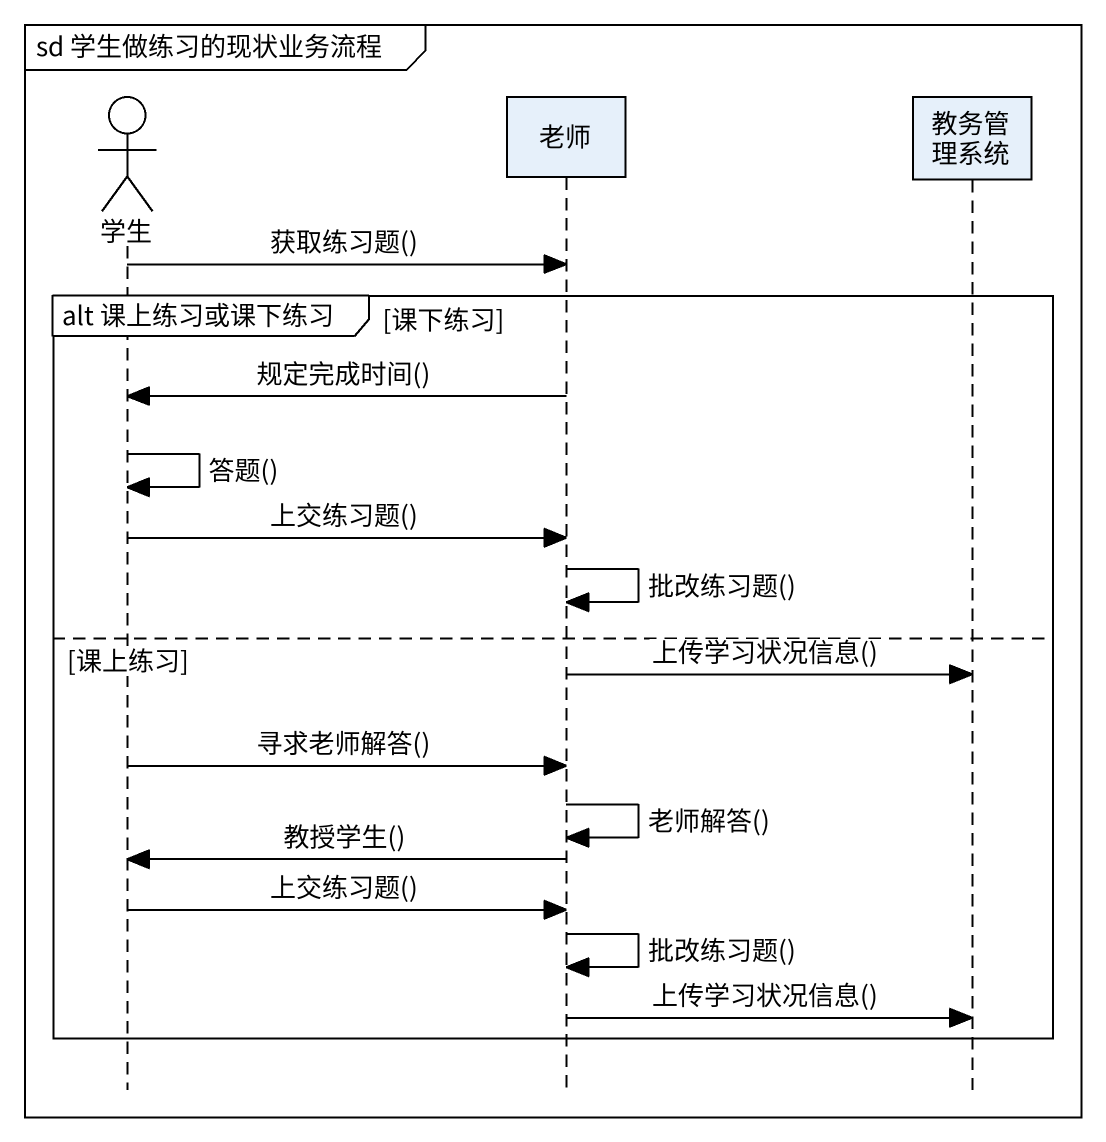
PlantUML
@startuml
mainframe sd 学生做练习的现状业务流程
hide footbox
actor 学生
participant 老师
participant 教务管理系统

学生 -> 老师 : 获取练习题()
group alt 课上练习或课下练习 [课下练习]
  老师 -> 学生 : 规定完成时间()
  学生 -> 学生 : 答题()
  学生 -> 老师 : 上交练习题()
  老师 -> 老师 : 批改练习题()
else 课上练习
  老师 -> 教务管理系统 : 上传学习状况信息()
  学生 -> 老师 : 寻求老师解答()
  老师 -> 老师 : 老师解答()
  老师 -> 学生 : 教授学生()
  学生 -> 老师 : 上交练习题()
  老师 -> 老师 : 批改练习题()
  老师 -> 教务管理系统 : 上传学习状况信息()
end
@enduml
